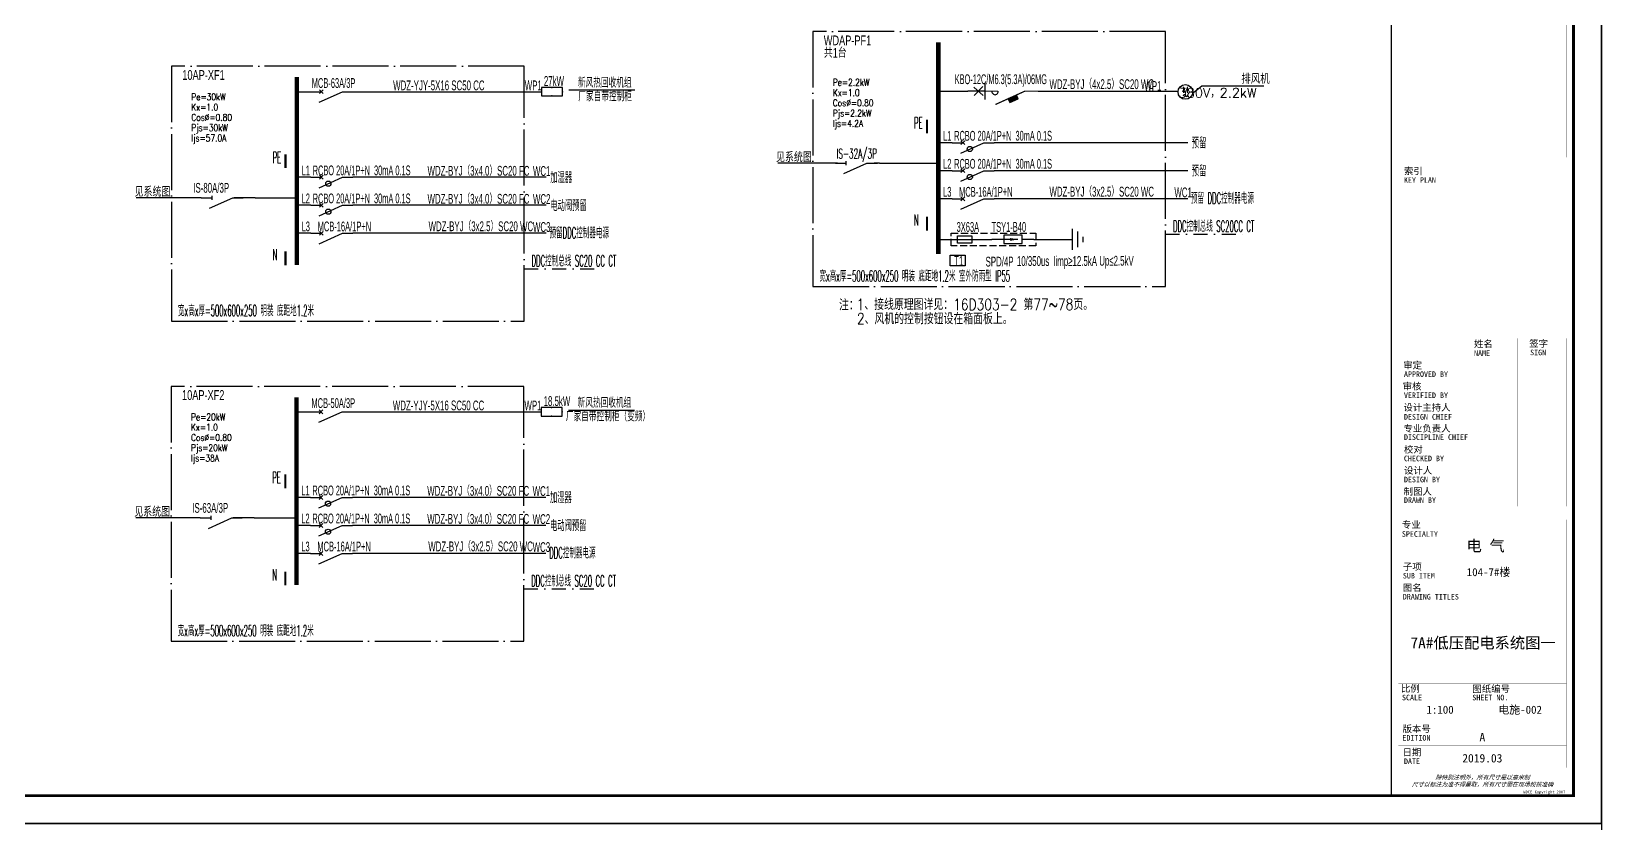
# Model space of a CAD drawing. Extents: x -127004 to 341119, y -13158 to 456864.
# Drawn here: x 176552 to 232561, y 186961 to 215241 of the extents above; entities that cross this region are included whole.
import ezdxf
from ezdxf.enums import TextEntityAlignment as Align

# ---------------------------------------------------------------- set-up
doc = ezdxf.new("R2010")
doc.units = 0
doc.header["$LTSCALE"] = 1000
for name, pattern in [('CONTINOUS', [0]), ('DASH', [0.35, 0.25, -0.1]), ('DASHDOT', [1, 0.5, -0.25, 0, -0.25]), ('DOTE', [2.42, 2, -0.2, 0.02, -0.2])]:
    doc.linetypes.add(name, pattern=pattern)
doc.layers.get('0').update_dxf_attribs({"linetype": 'CONTINUOUS'})
doc.layers.get('Defpoints').update_dxf_attribs({"linetype": 'CONTINUOUS'})
for name, color, linetype in [('D-TEXT', 7, 'CONTINUOUS'), ('DIM-箱柜', 3, 'CONTINUOUS'), ('DOTLN', 2, 'DASH'), ('DQ', 7, 'CONTINOUS'), ('EL-1', 4, 'DASH'), ('EL-TEXT', 3, 'CONTINUOUS'), ('ELEMENT', 3, 'CONTINUOUS'), ('EQUIP-动力', 3, 'CONTINUOUS'), ('EQUIP-箱柜', 3, 'CONTINUOUS'), ('SIG_TEXT', 7, 'CONTINUOUS'), ('SL', 6, 'CONTINUOUS'), ('TEL_TEXT', 3, 'CONTINUOUS'), ('TEL_TITLE', 7, 'CONTINUOUS'), ('WIRE', 4, 'CONTINUOUS'), ('WIRE-照明', 1, 'CONTINUOUS'), ('内审意见修改', 2, 'CONTINUOUS'), ('字', 7, 'CONTINUOUS')]:
    doc.layers.add(name, color=color, linetype=linetype)
doc.layers.add('内审要求修改2.10', color=6, linetype='CONTINUOUS', plot=False)
doc.styles.add('_COMPLEX', font='ros.shx', dxfattribs={"width": 0.6, "bigfont": 'jd.shx'})
doc.styles.add('_HZTXT', font='ROMANS2', dxfattribs={"width": 0.8, "bigfont": 'HZDF2'})
doc.styles.add('_TCH_DIM', font='SIMPLEX', dxfattribs={"bigfont": 'GBCBIG'})
doc.styles.add('_TCH_LABEL', font='COMPLEX', dxfattribs={"bigfont": 'GBCBIG'})
doc.styles.add('_TEL_DIM', font='ROMANS2', dxfattribs={"width": 0.8, "height": 3.5, "bigfont": 'HZDF2'})
doc.styles.add('B', font='ROMANS2', dxfattribs={"width": 0.8, "bigfont": 'HZDF2'})
doc.styles.add('DIM_FONT', font='ROMANS', dxfattribs={"bigfont": 'HZTXT'})
doc.styles.get("Standard").update_dxf_attribs({"font": 'GBENOR', "bigfont": 'GBCBIG'})
doc.styles.add('华文细黑', font='STXIHEI.TTF')
doc.styles.add('图签信息$0$hwxh', font='STXIHEI.TTF')
doc.styles.add('图签信息$0$华文细黑', font='STXIHEI.TTF', dxfattribs={"height": 10})

# ---------------------------------------------------------------- blocks, each defined once
blk = doc.blocks.new('$element$00000525')
for points in [[(0, 0), (0, -0.25)], [(-0.25, -0.2), (0, -0.75), (0, -1)], [(-0.047, -0.203), (0.047, -0.297)], [(0.047, -0.203), (-0.047, -0.297)]]:
    blk.add_lwpolyline(points)
blk.add_circle((-0.151, -0.417), 0.0615)
at = {"flags": 9}
blk.add_attdef('S', (0, 0), '', height=0.00000667, dxfattribs=at)
blk = doc.blocks.new('M_M7')
for p, q in [((-0.25, -0.2), (0, -0.75)), ((-0.047, -0.297), (0.047, -0.203)), ((-0.047, -0.203), (0.047, -0.297))]:
    blk.add_line(p, q)
for points in [[(0, 0), (0, -0.25)], [(0, -0.75), (0, -1)]]:
    blk.add_lwpolyline(points)
at = {"width": 0.8, "flags": 9}
blk.add_attdef('S', (0.25, -0.5), '', height=0.2, dxfattribs=at)
blk = doc.blocks.new('SADF AGF AERG AER GER')
at = {"layer": 'DIM-箱柜'}
blk.add_lwpolyline([(-462150, -1228514), (-378050, -1228514), (-378050, -1287914), (-462150, -1287914)], close=True, dxfattribs=at)
blk = doc.blocks.new('$equip$00001413')
for p, q in [((0.75, 0.6), (-0.75, 0.6)), ((-0.75, 0.6), (-0.75, 0)), ((-0.75, 0), (0.75, 0)), ((0.75, 0), (0.75, 0.6))]:
    blk.add_line(p, q)
for p in [(-0.75, 0.3), (0, 0.6), (0, 0), (0.75, 0.3)]:
    blk.add_point(p)
at = {"style": '_TCH_LABEL', "flags": 9}
blk.add_attdef('A', (0, 0), '', height=0.00002, dxfattribs=at)
blk = doc.blocks.new('A$C6873132B')
at = {"layer": 'DIM-箱柜'}
blk.add_blockref('SADF AGF AERG AER GER', (378050, 1287914), dxfattribs=at)
blk = doc.blocks.new('M_M8')
for p, q in [((-0.25, -0.2), (0, -0.75)), ((0.05, -0.25), (-0.05, -0.25))]:
    blk.add_line(p, q)
for points in [[(0, 0), (0, -0.25)], [(0, -0.75), (0, -1)]]:
    blk.add_lwpolyline(points)
at = {"style": 'DIM_FONT', "width": 0.8, "flags": 9}
blk.add_attdef('S', (0.25, -0.5), '', height=0.2, dxfattribs=at)
blk = doc.blocks.new('$element$00000577')
at = {"const_width": 0.0233}
for points in [[(0, 0), (0, -0.25)], [(-0.25, -0.2), (0, -0.75), (0, -1)]]:
    blk.add_lwpolyline(points, dxfattribs=at)
blk.add_arc((-0.008, -0.192), 0.0589, 81.8699, 278.1301)
at = {"flags": 9}
blk.add_attdef('S', (0, 0), '', height=0.00000667, dxfattribs=at)
blk = doc.blocks.new('A$C06496FC3')
h = blk.add_hatch()
h.set_pattern_fill('ANSI31', color=256, scale=10, style=0)
h.set_pattern_definition([(45, (-201584.4355, -30791.5509), (-0.707106781, 0.707106781), [])])
h.paths.add_polyline_path([(-567, -212), (-614, -109), (-841, -212), (-794, -315)])
blk.add_lwpolyline([(-794, -315), (-567, -212), (-614, -109), (-841, -212)], close=True)
at = {"layer": 'DQ'}
for p, q in [((-1500, 0), (-1979, 0)), ((-1810, 115), (-1545, -119)), ((-1555, 133), (-1796, -124)), ((-1500, 225), (-1500, -234))]:
    blk.add_line(p, q, dxfattribs=at)
at = {"layer": 'ELEMENT', "xscale": 1500, "yscale": 1500, "zscale": 1500, "rotation": 90}
blk.add_blockref('$element$00000577', (-1500, 0), dxfattribs=at)
blk = doc.blocks.new('$equip$00001811')
blk.add_circle((0, 0), 0.5)
for centre, radius, start, end in [((-0.07, -0.27), 0.0768, 17.2272, 184.2164), ((0.07, -0.23), 0.0769, 197.2591, 5.1179)]:
    blk.add_arc(centre, radius, start, end)
at = {"color": 7, "style": '_TEL_DIM'}
blk.add_attdef('$TEXT$', text='', height=0.4, dxfattribs=at).set_placement((0, 0.14), align=Align.MIDDLE_CENTER)
at = {"color": 7, "style": '_TEL_DIM', "flags": 1}
blk.add_attdef('A', text='', height=0.00002, dxfattribs=at).set_placement((0, 0), align=Align.MIDDLE_CENTER)
blk = doc.blocks.new('M_M24')
for p, q in [((-0.25, -0.375), (0.25, -0.375)), ((-0.1875, -0.5), (0.1875, -0.5)), ((-0.0625, -0.625), (0.0625, -0.625))]:
    blk.add_line(p, q)
blk.add_lwpolyline([(0, 0), (0, -0.375)])
at = {"width": 0.8, "flags": 9}
blk.add_attdef('S', (0.25, -0.5), '', height=0.2, dxfattribs=at)
blk = doc.blocks.new('M_M17')
for p, q in [((-0.1, -0.717), (-0.1, -0.283)), ((-0.1, -0.283), (0.1, -0.283)), ((0.1, -0.283), (0.1, -0.717)), ((0.1, -0.717), (-0.1, -0.717)), ((0, -0.383), (0, -0.717))]:
    blk.add_line(p, q)
for points in [[(0, 0), (0, -0.283)], [(0, -0.717), (0, -1)]]:
    blk.add_lwpolyline(points)
for points in [[(-0.033, -0.567), (0.033, -0.567), (0, -0.367), (0.033, -0.567)], [(0.033, -0.567), (0, -0.367), (-0.033, -0.567), (0.033, -0.567)], [(0, -0.367), (-0.033, -0.567), (0.033, -0.567), (0, -0.367)]]:
    blk.add_solid(points)
at = {"width": 0.8, "flags": 9}
blk.add_attdef('S', (0.25, -0.5), '', height=0.2, dxfattribs=at)
blk = doc.blocks.new('T1')
at = {"layer": 'DOTLN', "linetype": 'DASH', "elevation": -4260}
blk.add_lwpolyline([(42028, 231032), (45043, 231032), (45043, 230576), (42028, 230576)], close=True, dxfattribs=at)
at = {"layer": 'ELEMENT', "elevation": -4260}
blk.add_lwpolyline([(42254, 230674), (42254, 230934), (42764, 230934), (42764, 230674)], close=True, dxfattribs=at)
at = {"layer": 'TEL_TEXT', "ltscale": 2}
blk.add_lwpolyline([(41994, 230241), (42528, 230241), (42528, 229865), (41994, 229865)], close=True, dxfattribs=at)
at = {"layer": 'WIRE-照明'}
for p, q in [((41567, 230804), (42330, 230804)), ((42330, 230804), (43480, 230804)), ((44980, 230804), (45793, 230804))]:
    blk.add_line(p, q, dxfattribs=at)
at = {"layer": 'ELEMENT', "yscale": 1500, "zscale": 1500}
for name, p, xscale, rotation in [('M_M17', (44980, 230804), -1500, 270), ('M_M24', (45793, 230804), 1500, 90)]:
    blk.add_blockref(name, p, dxfattribs=dict(at, xscale=xscale, rotation=rotation))
at = {"layer": 'TEL_TEXT', "ltscale": 2, "style": '_COMPLEX'}
for s, width, p in [('3X63A      TSY1-B40', 0.5, (42222, 231075)), ('T1', 0.6, (42135, 229861)), ('SPD/4P', 0.6, (43255, 229838)), ('10/350us', 0.6, (44372, 229857)), ('Iimp≥12.5kA', 0.6, (45671, 229858)), ('Up≤2.5kV', 0.6, (47309, 229868))]:
    blk.add_text(s, height=350, dxfattribs=dict(at, width=width)).set_placement(p)
blk = doc.blocks.new('图签信息$0$WDCE Copyright200X')
at = {"const_width": 0.016}
blk.add_lwpolyline([(-10.6, 1.26, 1), (-11.4, 1.26, 1)], format="xyb", close=True, dxfattribs=at)
at = {"style": '图签信息$0$华文细黑'}
for s, p in [('WDCE ', (-11.46, 0.5)), ('     Copyright ', (-3.51, 0.5))]:
    blk.add_text(s, height=1, dxfattribs=at).set_placement(p, align=Align.BOTTOM_RIGHT)
blk.add_text('c', height=0.6, dxfattribs=at).set_placement((-11.04, 1.35), align=Align.MIDDLE_CENTER)
blk.add_attdef('200X', text='', height=1, dxfattribs=at).set_placement((-0.45, 0.5), align=Align.BOTTOM_RIGHT)
blk = doc.blocks.new('图签信息$0$logo2')
h = blk.add_hatch(color=7)
h.paths.add_polyline_path([(19.02, -7.36), (15.84, -7.36), (15.84, -3.97), (18.97, -3.97), (18.97, -4.24), (16.46, -4.24), (16.46, -5.45), (18.81, -5.45), (18.81, -5.69), (16.47, -5.69), (16.47, -7.12), (19.02, -7.12)])
edge = h.paths.add_edge_path()
edge.add_spline(control_points=[(15.26, -4.21), (15.26, -4.21), (15.13, -4.65), (15.13, -4.65), (15.13, -4.65), (14.62, -4.1), (13.73, -4.1), (13.04, -4.1), (12.07, -4.54), (12.08, -5.62), (12.08, -6.49), (12.77, -7.16), (13.73, -7.17), (14.66, -7.17), (15.23, -6.68), (15.23, -6.68), (15.23, -6.68), (15.16, -7.11), (15.16, -7.11), (13.63, -7.7), (11.42, -7.29), (11.41, -5.64), (11.4, -3.72), (14.16, -3.66), (15.26, -4.21)], knot_values=[0, 0, 0, 0, 1, 1, 1, 2, 2, 2, 3, 3, 3, 4, 4, 4, 5, 5, 5, 6, 6, 6, 7, 7, 7, 8, 8, 8, 8], degree=3, periodic=0)
edge = h.paths.add_edge_path(flags=16)
edge.add_spline(control_points=[(10.23, -5.57), (10.23, -5.16), (10.12, -4.83), (9.9, -4.58), (9.63, -4.27), (9.23, -4.12), (8.69, -4.12), (8.69, -4.12), (7.64, -4.12), (7.64, -4.12), (7.64, -4.12), (7.64, -7.1), (7.64, -7.1), (7.64, -7.1), (8.66, -7.1), (8.66, -7.1), (9.13, -7.1), (9.52, -6.93), (9.82, -6.6), (10.09, -6.31), (10.23, -5.96), (10.23, -5.57)], knot_values=[0, 0, 0, 0, 1, 1, 1, 2, 2, 2, 3, 3, 3, 4, 4, 4, 5, 5, 5, 6, 6, 6, 7, 7, 7, 7], degree=3, periodic=0)
edge = h.paths.add_edge_path()
edge.add_spline(control_points=[(10.92, -5.51), (10.92, -5.96), (10.72, -6.37), (10.34, -6.72), (9.92, -7.1), (9.41, -7.29), (8.82, -7.29), (8.82, -7.29), (7.03, -7.29), (7.03, -7.29), (7.03, -7.29), (7.03, -3.92), (7.03, -3.92), (7.03, -3.92), (9.1, -3.92), (9.1, -3.92), (9.59, -3.92), (10.01, -4.06), (10.36, -4.34), (10.73, -4.64), (10.92, -5.03), (10.92, -5.51)], knot_values=[0, 0, 0, 0, 1, 1, 1, 2, 2, 2, 3, 3, 3, 4, 4, 4, 5, 5, 5, 6, 6, 6, 7, 7, 7, 7], degree=3, periodic=0)
at = {"lineweight": 0}
blk.add_lwpolyline([(19.02, -7.36), (15.84, -7.36), (15.84, -3.97), (18.97, -3.97), (18.97, -4.24), (16.46, -4.24), (16.46, -5.45), (18.81, -5.45), (18.81, -5.69), (16.47, -5.69), (16.47, -7.12), (19.02, -7.12), (19.02, -7.36)], dxfattribs=at)
for points, knots in [([(10.92, -5.51), (10.92, -5.96), (10.72, -6.37), (10.34, -6.72), (9.92, -7.1), (9.41, -7.29), (8.82, -7.29), (8.82, -7.29), (7.03, -7.29), (7.03, -7.29), (7.03, -7.29), (7.03, -3.92), (7.03, -3.92), (7.03, -3.92), (9.1, -3.92), (9.1, -3.92), (9.59, -3.92), (10.01, -4.06), (10.36, -4.34), (10.73, -4.64), (10.92, -5.03), (10.92, -5.51)], [0, 0, 0, 0, 1, 1, 1, 2, 2, 2, 3, 3, 3, 4, 4, 4, 5, 5, 5, 6, 6, 6, 7, 7, 7, 7]), ([(15.26, -4.21), (15.26, -4.21), (15.13, -4.65), (15.13, -4.65), (15.13, -4.65), (14.62, -4.1), (13.73, -4.1), (13.04, -4.1), (12.07, -4.54), (12.08, -5.62), (12.08, -6.49), (12.77, -7.16), (13.73, -7.17), (14.66, -7.17), (15.23, -6.68), (15.23, -6.68), (15.23, -6.68), (15.16, -7.11), (15.16, -7.11), (13.63, -7.7), (11.42, -7.29), (11.41, -5.64), (11.4, -3.72), (14.16, -3.66), (15.26, -4.21)], [0, 0, 0, 0, 1, 1, 1, 2, 2, 2, 3, 3, 3, 4, 4, 4, 5, 5, 5, 6, 6, 6, 7, 7, 7, 8, 8, 8, 8]), ([(10.23, -5.57), (10.23, -5.16), (10.12, -4.83), (9.9, -4.58), (9.63, -4.27), (9.23, -4.12), (8.69, -4.12), (8.69, -4.12), (7.64, -4.12), (7.64, -4.12), (7.64, -4.12), (7.64, -7.1), (7.64, -7.1), (7.64, -7.1), (8.66, -7.1), (8.66, -7.1), (9.13, -7.1), (9.52, -6.93), (9.82, -6.6), (10.09, -6.31), (10.23, -5.96), (10.23, -5.57)], [0, 0, 0, 0, 1, 1, 1, 2, 2, 2, 3, 3, 3, 4, 4, 4, 5, 5, 5, 6, 6, 6, 7, 7, 7, 7])]:
    blk.add_open_spline(points, degree=3, knots=knots, dxfattribs=at)
blk = doc.blocks.new('图签信息$0$logo1')
h = blk.add_hatch(color=8)
edge = h.paths.add_edge_path()
edge.add_spline(control_points=[(3.86, -5.21), (3.63, -5.88), (3.39, -6.56), (3.39, -6.56), (3.39, -6.56), (2.5, -3.91), (2.5, -3.91), (2.5, -3.91), (1.8, -3.91), (1.69, -3.91), (2.02, -4.39), (2.95, -7.27), (2.95, -7.27), (2.95, -7.27), (3.44, -7.27), (3.44, -7.27), (3.44, -7.27), (4.03, -5.66), (4.03, -5.66), (4.03, -5.66), (3.86, -5.21), (3.86, -5.21)], knot_values=[0, 0, 0, 0, 1, 1, 1, 2, 2, 2, 3, 3, 3, 4, 4, 4, 5, 5, 5, 6, 6, 6, 7, 7, 7, 7], degree=3, periodic=0)
h = blk.add_hatch(color=7)
edge = h.paths.add_edge_path()
edge.add_spline(control_points=[(6.04, -3.91), (6.09, -4.1), (5.2, -6.56), (5.2, -6.56), (5.2, -6.56), (4.3, -3.91), (4.3, -3.91), (4.3, -3.91), (3.6, -3.91), (3.49, -3.91), (3.82, -4.39), (4.75, -7.27), (4.75, -7.27), (4.75, -7.27), (5.24, -7.27), (5.24, -7.27), (5.24, -7.27), (6.33, -4.3), (6.33, -4.3), (6.33, -4.3), (6.48, -3.91), (6.48, -3.91), (6.48, -3.91), (6.21, -3.91), (6.04, -3.91)], knot_values=[0, 0, 0, 0, 1, 1, 1, 2, 2, 2, 3, 3, 3, 4, 4, 4, 5, 5, 5, 6, 6, 6, 7, 7, 7, 8, 8, 8, 8], degree=3, periodic=0)
at = {"color": 8, "lineweight": 0}
blk.add_open_spline([(3.86, -5.21), (3.63, -5.88), (3.39, -6.56), (3.39, -6.56), (3.39, -6.56), (2.5, -3.91), (2.5, -3.91), (2.5, -3.91), (1.8, -3.91), (1.69, -3.91), (2.02, -4.39), (2.95, -7.27), (2.95, -7.27), (2.95, -7.27), (3.44, -7.27), (3.44, -7.27), (3.44, -7.27), (4.03, -5.66), (4.03, -5.66), (4.03, -5.66), (3.86, -5.21), (3.86, -5.21)], degree=3, knots=[0, 0, 0, 0, 1, 1, 1, 2, 2, 2, 3, 3, 3, 4, 4, 4, 5, 5, 5, 6, 6, 6, 7, 7, 7, 7], dxfattribs=at)
at = {"lineweight": 0}
blk.add_open_spline([(6.04, -3.91), (6.09, -4.1), (5.2, -6.56), (5.2, -6.56), (5.2, -6.56), (4.3, -3.91), (4.3, -3.91), (4.3, -3.91), (3.6, -3.91), (3.49, -3.91), (3.82, -4.39), (4.75, -7.27), (4.75, -7.27), (4.75, -7.27), (5.24, -7.27), (5.24, -7.27), (5.24, -7.27), (6.33, -4.3), (6.33, -4.3), (6.33, -4.3), (6.48, -3.91), (6.48, -3.91), (6.48, -3.91), (6.21, -3.91), (6.04, -3.91)], degree=3, knots=[0, 0, 0, 0, 1, 1, 1, 2, 2, 2, 3, 3, 3, 4, 4, 4, 5, 5, 5, 6, 6, 6, 7, 7, 7, 8, 8, 8, 8], dxfattribs=at)
blk.add_blockref('图签信息$0$logo2', (0, 0))
blk = doc.blocks.new('图签信息$0$时间-logo')
at = {"layer": 'Defpoints', "lineweight": 0}
blk.add_lwpolyline([(0, -23.46), (-21.17, -23.46), (-21.17, 0), (0, 0), (0, -23.46)], dxfattribs=at)
blk.add_blockref('图签信息$0$logo1', (-20.97, 0))
at = {"style": '图签信息$0$hwxh'}
for s, height, p in [('华通设计顾问工程有限公司 ', 1.15, (-19.73, -9.05)), ('WALTON DESIGN & CONSULTING ENGINEERING CO., LTD.', 0.5, (-19.5, -10.1)), ('地址:北京市西城区西直门南小街135号西派国际3号楼 100035', 0.5, (-19.48, -11.94)), ('Address: Building No.3 C-Park, No.135 Xizhimen South Street, ', 0.47, (-19.48, -12.83)), ('Xicheng District, Beijing 100035, China ', 0.47, (-16.69, -13.72)), ('电话 Tel：                        （8610）83957395 ', 0.5, (-19.56, -14.91)), ('传真 Fax：                      （8610）83957590 ', 0.5, (-19.48, -15.8)), ('主页 Web：                      www.WDCE.com ', 0.5, (-19.48, -16.69)), ('邮件 E-mail：                    office@WDCE.com ', 0.5, (-19.48, -17.58)), ('资质号 Licence No.：    建筑甲级 A111010265 ', 0.5, (-19.48, -18.47)), ('   规划甲级 101195', 0.5, (-12.6, -19.36))]:
    blk.add_text(s, height=height, dxfattribs=at).set_placement(p)
blk = doc.blocks.new('图签信息')
at = {"const_width": 0.5}
for points in [[(-65, 574), (-65, 500.5), (0, 500.5), (0, 574)], [(-65, 0), (0, 0), (0, 500.5), (-65, 500.5)]]:
    blk.add_lwpolyline(points, close=True, dxfattribs=at)
at = {"const_width": 0.05}
for points in [[(-65, 566.5), (0, 566.5)], [(-39.14, 566.5), (-39.14, 500.5)], [(-19.1, 566.5), (-19.1, 500.5)], [(-65, 560.5), (0, 560.5)], [(-65, 554.5), (0, 554.5)], [(-65, 548.5), (0, 548.5)], [(-65, 542.5), (0, 542.5)], [(-65, 536.5), (0, 536.5)], [(-65, 530.5), (0, 530.5)], [(-65, 524.5), (0, 524.5)], [(-65, 518.5), (0, 518.5)], [(-65, 512.5), (0, 512.5)], [(-65, 512.5), (0, 512.5)], [(-65, 506.5), (0, 506.5)], [(-65, 500.5), (0, 500.5)], [(-62.5, 450.87), (-2.5, 450.87)], [(-62.5, 440.87), (-2.5, 440.87)], [(-2.5, 407.85), (-2.5, 436.12), (-62.5, 436.12), (-62.5, 407.85)], [(-62.5, 407.85), (-2.5, 407.85)], [(-62.5, 404.92), (-62.5, 227.83)], [(-62.5, 404.92), (-2.5, 404.92)], [(-62.5, 227.83), (-2.5, 227.83), (-2.5, 404.92)], [(-57.5, 338.36), (-7.5, 338.36)], [(-57.5, 288.83), (-7.5, 288.83)], [(-57.5, 234.85), (-7.5, 234.85)], [(-62.5, 227.83), (-2.5, 227.83)], [(-62.5, 217.74), (-2.5, 217.74)], [(-62.5, 103.26), (-2.5, 103.26), (-2.5, 163.26), (-62.5, 163.26), (-62.5, 103.26)], [(-37.5, 163.26), (-37.5, 103.26)], [(-20, 163.26), (-20, 103.26)], [(-62.5, 155.76), (-2.5, 155.76)], [(-62.5, 148.26), (-2.5, 148.26)], [(-62.5, 140.76), (-2.5, 140.76)], [(-62.5, 133.26), (-2.5, 133.26)], [(-62.5, 125.76), (-2.5, 125.76)], [(-62.5, 118.26), (-2.5, 118.26)], [(-62.5, 110.76), (-2.5, 110.76)], [(-62.5, 98.5), (-2.5, 98.5), (-2.5, 10), (-62.5, 10), (-62.5, 98.5)], [(-62.5, 83.5), (-2.5, 83.5)], [(-62.5, 76), (-2.5, 76)], [(-62.5, 40), (-2.5, 40)], [(-37.5, 40), (-37.5, 26)], [(-62.5, 26), (-2.5, 26)], [(-62.5, 18), (-2.5, 18)]]:
    blk.add_lwpolyline(points, dxfattribs=at)
at = {"ltscale": 0.001, "xscale": 2.834689937531525, "yscale": 2.834689937531525, "zscale": 2.834689937531525}
blk.add_blockref('图签信息$0$时间-logo', (-2.5, 404.92), dxfattribs=at)
blk.add_blockref('图签信息$0$WDCE Copyright200X', (-2.5, 0)).add_auto_attribs({'200X': '2007'})
at = {"style": '图签信息$0$华文细黑'}
for s, height, p in [('会签栏', 2.4, (-32.5, 573)), ('COUNTERSIGN', 2, (-32.5, 569.6))]:
    blk.add_text(s, height=height, dxfattribs=at).set_placement(p, align=Align.TOP_CENTER)
for s, height, p in [('签字', 2.4, (-37.22, 564.63)), ('SIGN', 2, (-30.32, 563.88)), ('日期', 2.4, (-17.79, 564.58)), ('DATE', 2, (-10.96, 563.7)), ('总图', 2.4, (-63, 559.5)), ('建筑', 2.4, (-63, 553.5)), ('结构', 2.4, (-63, 547.5)), ('给排水', 2.4, (-63, 541.5)), ('暖通', 2.4, (-63, 535.5)), ('电气', 2.4, (-63, 529.5)), ('景观', 2.4, (-63, 523.5)), ('室内', 2.4, (-63, 517.5)), ('方案', 2.4, (-63, 511.5)), ('绿色', 2.4, (-63, 505.5)), ('项目名称', 2.4, (-60.5, 498)), ('PROJECT NAME', 2, (-60.5, 494.08)), ('设计号', 2.4, (-60.54, 457.48)), ('PROJECT NO.', 2, (-60.5, 453.97)), ('STAGE', 2, (-60.5, 443.97)), ('阶段', 2.4, (-60.5, 447.47)), ('委托方', 2, (-60.9, 434.86)), ('CLIENT', 2, (-60.9, 431.86)), ('设计方', 2, (-60.5, 403.83)), ('DESIGNER', 2, (-60.5, 400.83)), ('索引', 2.4, (-60.5, 224.14)), ('KEY PLAN', 2, (-60.5, 220.74)), ('姓名', 2.4, (-35.5, 162.47)), ('签字', 2.4, (-15.81, 162.57)), ('NAME', 2, (-35.5, 158.96)), ('SIGN', 2, (-15.5, 159.2)), ('审定', 2.4, (-60.73, 154.81)), ('APPROVED BY', 2, (-60.5, 151.44)), ('审核', 2.4, (-60.95, 147.29)), ('设计主持人', 2.4, (-60.68, 139.76)), ('VERIFIED BY', 2, (-60.5, 143.91)), ('DESIGN CHIEF', 2, (-60.5, 136.19)), ('专业负责人', 2.4, (-60.67, 132.26)), ('DISCIPLINE CHIEF', 2, (-60.5, 128.98)), ('校对', 2.4, (-60.5, 124.76)), ('CHECKED BY', 2, (-60.5, 121.37)), ('设计人', 2.4, (-60.5, 117.26)), ('DESIGN BY', 2, (-60.5, 113.83)), ('制图人', 2.4, (-60.61, 109.76)), ('DRAWN BY', 2, (-60.5, 106.5)), ('专业', 2.4, (-61.23, 97.93)), ('SPECIALTY', 2, (-61.23, 94.38)), ('SUB ITEM', 2, (-60.88, 79.5)), ('子项', 2.4, (-60.88, 82.92)), ('图名', 2.4, (-60.91, 75.41)), ('DRAWING TITLES', 2, (-60.91, 72)), ('比例', 2.4, (-61.56, 39.42)), ('图纸编号', 2.4, (-36.1, 39.32)), ('SCALE', 2, (-61.19, 36)), ('SHEET NO.', 2, (-36.1, 36)), ('版本号', 2.4, (-61, 25.03)), ('EDITION', 2, (-61.06, 21.61)), ('日期', 2.4, (-61, 16.68)), ('DATE', 2, (-60.5, 13.26))]:
    blk.add_text(s, height=height, dxfattribs=at).set_placement(p, align=Align.TOP_LEFT)
for s, p in [('SITE PLAN', (-40.06, 557.7)), ('ARCHITECTURE', (-40.06, 552.7)), ('STRUCTURE', (-40.06, 546.7)), ('WATER', (-40.06, 540.7)), ('VENTILATION', (-40.06, 534.7)), ('ELECTRIC', (-40.14, 528.89)), ('LANDSCAPE', (-40.14, 522.89)), ('INTERIORS', (-40.14, 516.89)), ('PLAN', (-40.14, 510.89)), ('GREEN', (-40.14, 504.89))]:
    blk.add_text(s, height=1.5, dxfattribs=at).set_placement(p, align=Align.TOP_RIGHT)
at = {"color": 4, "style": '图签信息$0$华文细黑', "width": 0.75}
for s, p in [('通州区台湖镇104、109地块', (-32.5, 480.78)), ('F3其他类多功能用地项目', (-32.5, 470.91))]:
    blk.add_text(s, height=4.5, dxfattribs=at).set_placement(p, align=Align.CENTER)
at = {"color": 4, "style": '图签信息$0$华文细黑'}
for s, p in [('A', (-32.53, 19.4)), ('2019.03', (-32.53, 11.84))]:
    blk.add_text(s, height=3, dxfattribs=at).set_placement(p, align=Align.CENTER)
at = {"style": '图签信息$0$华文细黑', "oblique": 20}
for s, p in [('除特别注明外，所有尺寸是以毫米制', (-32.5, 6.5)), ('尺寸以标注为准不得量取，所有尺寸需在现场校核准确', (-32.5, 4))]:
    blk.add_text(s, height=1.5, dxfattribs=at).set_placement(p, align=Align.MIDDLE_CENTER)
at = {"color": 4, "ltscale": 0.001, "char_height": 3, "width": 58.4895, "style": '图签信息$0$华文细黑'}
for s, insert, attachment_point in [('通17-03', (-40.06, 455.51), 4), ('施工图', (-40.06, 445.51), 4), ('北京光谷科技园\\P开发建设有限公司', (-32.9, 419.71), 5)]:
    blk.add_mtext(s, dxfattribs=dict(at, insert=insert, attachment_point=attachment_point))
blk = doc.blocks.new('图签-A1')
at = {"color": 2}
blk.add_blockref('图签信息', (0, 0), dxfattribs=at)

msp = doc.modelspace()

# ---------------------------------------------------------------- linework, layer by layer
at = {"linetype": 'DOTE'}
for p, q in [((217009, 215232), (204430, 215232)), ((204430, 215232), (204430, 206131)), ((217009, 206131), (217009, 215232)), ((194128, 213996), (181549, 213996)), ((181549, 213996), (181549, 204895)), ((194128, 204895), (194128, 213996)), ((204430, 206131), (217009, 206131)), ((181549, 204895), (194128, 204895)), ((194117, 202570), (181538, 202570)), ((181538, 202570), (181538, 193470)), ((194117, 193470), (194117, 202570)), ((181538, 193470), (194117, 193470))]:
    msp.add_line(p, q, dxfattribs=at)
at = {"linetype": 'Continuous', "const_width": 72.9}
for points in [[(208498, 212093), (208498, 211596)], [(185616, 210857), (185616, 210360)], [(208498, 208621), (208498, 208124)], [(185616, 207386), (185616, 206889)], [(185605, 199432), (185605, 198935)], [(185605, 195960), (185605, 195463)]]:
    msp.add_lwpolyline(points, dxfattribs=at)
at = {"layer": 'DIM-箱柜'}
for p, q in [((218002, 213064), (218300, 213301)), ((218300, 213301), (220508, 213301))]:
    msp.add_line(p, q, dxfattribs=at)
at = {"layer": 'DIM-箱柜', "const_width": 40}
msp.add_lwpolyline([(217986, 213052, 1), (218018, 213076, 1)], format="xyb", close=True, dxfattribs=at)
at = {"layer": 'SIG_TEXT'}
for p, q in [((195718, 213150, 0), (198081, 213150, 0)), ((195707, 201725, 0), (198070, 201725, 0))]:
    msp.add_line(p, q, dxfattribs=at)
at = {"layer": 'TEL_TITLE'}
msp.add_lwpolyline([(148461, 186961), (232561, 186961), (232561, 246361), (148461, 246361)], close=True, dxfattribs=at)
at = {"layer": 'TEL_TITLE', "const_width": 100}
msp.add_lwpolyline([(150961, 187961), (231561, 187961), (231561, 245361), (150961, 245361)], close=True, dxfattribs=at)
at = {"layer": 'WIRE', "color": 7, "linetype": 'DASHDOT'}
for points in [[(217009, 207998), (219938, 207998)], [(194128, 206762), (197056, 206762)], [(194117, 195336), (197045, 195336)]]:
    msp.add_lwpolyline(points, dxfattribs=at)
at = {"layer": 'WIRE-照明'}
for p, q in [((186018, 213088), (186861, 213088)), ((187986, 213088), (194747, 213088)), ((208900, 213107), (209953, 213107)), ((212464, 213107), (217440, 213107)), ((209400, 211268, 0), (208900, 211268)), ((217799, 211268), (210900, 211268)), ((206806, 210536), (208336, 210536)), ((208336, 210536), (208900, 210536)), ((209400, 210268, 0), (208900, 210268)), ((217799, 210268), (210900, 210268)), ((186518, 210032, 0), (186018, 210032)), ((194918, 210032), (188018, 210032)), ((184538, 209300), (185455, 209300)), ((185455, 209300), (186018, 209300)), ((186518, 209032, 0), (186018, 209032)), ((194918, 209032), (188018, 209032)), ((209400, 209268, 0), (208900, 209268)), ((217799, 209268), (210900, 209268)), ((186518, 208032, 0), (186018, 208032)), ((194918, 208032), (188018, 208032)), ((186007, 201663), (186850, 201663)), ((187975, 201663), (194736, 201663)), ((186507, 198607, 0), (186007, 198607)), ((194907, 198607), (188007, 198607)), ((184503, 197875), (185444, 197875)), ((185444, 197875), (186007, 197875)), ((186507, 197607, 0), (186007, 197607)), ((194907, 197607), (188007, 197607)), ((186507, 196607, 0), (186007, 196607)), ((194907, 196607), (188007, 196607))]:
    msp.add_line(p, q, dxfattribs=at)
at = {"layer": 'WIRE-照明', "linetype": 'Continuous'}
for p, q in [((205309, 210536), (203174, 210536)), ((206806, 210536), (206610, 210536)), ((182609, 209300), (180293, 209300)), ((184538, 209300), (183779, 209300)), ((182574, 197875), (180282, 197875)), ((184503, 197875), (183744, 197875))]:
    msp.add_line(p, q, dxfattribs=at)
at = {"layer": 'WIRE-照明', "const_width": 160}
for points in [[(208900, 214844), (208900, 207297)], [(186018, 213608), (186018, 206906)], [(186007, 202182), (186007, 195481)]]:
    msp.add_lwpolyline(points, dxfattribs=at)

# ---------------------------------------------------------------- block references
at = {"xscale": 1.268882175226586, "yscale": 1.268882175226586, "zscale": 1.268882175226586}
msp.add_blockref('A$C06496FC3', (212464, 213107), dxfattribs=at)
at = {"layer": 'DIM-箱柜'}
for p in [(610611, 1474875), (610611, 1415475)]:
    msp.add_blockref('SADF AGF AERG AER GER', p, dxfattribs=at)
at = {"layer": 'DQ', "xscale": 1500, "yscale": 1500, "zscale": 1500, "rotation": 90}
for p in [(205229, 210538), (182609, 209300), (182574, 197875)]:
    msp.add_blockref('M_M8', p, dxfattribs=at)
at = {"layer": 'EL-1'}
msp.add_blockref('T1', (167333, -22990), dxfattribs=at)
at = {"layer": 'ELEMENT', "xscale": 1500, "yscale": 1500, "zscale": 1500, "rotation": 90}
for p in [(186518, 213088, 0), (209400, 209268, 0), (186518, 208032, 0), (186507, 201663, 0), (186507, 196607, 0)]:
    msp.add_blockref('M_M7', p, dxfattribs=at)
at = {"layer": 'EQUIP-动力', "xscale": 525, "yscale": 525, "zscale": 525}
msp.add_blockref('$equip$00001811', (217717, 213078), dxfattribs=at).add_auto_attribs({'$TEXT$': 'M'})
at = {"layer": 'EQUIP-箱柜', "xscale": 500, "yscale": 500, "zscale": 500}
for p in [(195119, 212936), (195108, 201511)]:
    msp.add_blockref('$equip$00001413', p, dxfattribs=at)
at = {"layer": 'SL', "xscale": 100, "yscale": 100, "zscale": 100}
msp.add_blockref('图签-A1', (231561, 187961), dxfattribs=at)
at = {"layer": 'TEL_TEXT', "ltscale": 2, "xscale": 1500, "yscale": 1500, "zscale": 1500, "rotation": 90}
for p in [(209400, 211268, 0), (186518, 210032, 0), (209400, 210268, 0), (186518, 209032, 0), (186507, 198607, 0), (186507, 197607, 0)]:
    msp.add_blockref('$element$00000525', p, dxfattribs=at)
at = {"layer": '内审要求修改2.10'}
for p in [(232561, 186961), (232561, 127561)]:
    msp.add_blockref('A$C6873132B', p, dxfattribs=at)

# ---------------------------------------------------------------- texts
at = {"layer": 'D-TEXT', "style": '_HZTXT', "width": 0.45}
for s, p in [('PE', (208035, 211778)), ('PE', (185154, 210542)), ('预留 DDC控制器电源', (217913, 209086)), ('N', (208035, 208306)), ('DDC控制总线 SC20CC CT', (217273, 208085)), ('预留DDC控制器电源', (195032, 207850)), ('N', (185154, 207070)), ('DDC控制总线 SC20 CC CT', (194391, 206849)), ('宽x高x厚=500x600x250 明装 底距地1.2米 室外防雨型 IP55', (204662, 206310)), ('宽x高x厚=500x600x250 明装 底距地1.2米', (181781, 205074)), ('PE', (185143, 199117)), ('DDC控制器电源', (195021, 196425)), ('N', (185143, 195645)), ('DDC控制总线 SC20 CC CT', (194381, 195424)), ('宽x高x厚=500x600x250 明装 底距地1.2米', (181770, 193649))]:
    msp.add_text(s, height=400, dxfattribs=at).set_placement(p)
at = {"layer": 'DIM-箱柜', "style": '_TCH_DIM'}
for s, p in [('排风机', (219710, 213371)), ('380V，2.2kW', (217473, 212881))]:
    msp.add_text(s, height=337.6, dxfattribs=at).set_placement(p)
at = {"layer": 'EL-TEXT', "style": '_HZTXT', "width": 0.5}
for s, p in [('预留', (217942, 211061, -124)), ('加湿器', (195061, 209825, -124)), ('预留', (217942, 210061, -124)), ('电动阀预留', (195061, 208825, -124)), ('加湿器', (195050, 198399, -124)), ('电动阀预留', (195050, 197399, -124))]:
    msp.add_text(s, height=400, dxfattribs=at).set_placement(p)
at = {"layer": 'SIG_TEXT', "style": '_TEL_DIM', "width": 0.8}
for s, p in [('Pe=2.2kW', (205137, 213301)), ('Pe=30kW', (182256, 212781)), ('Kx=1.0', (205137, 212934)), ('Cos%%C=0.80', (182256, 212046)), ('Kx=1.0', (182256, 212413)), ('Cos%%C=0.80', (205137, 212566)), ('Pjs=2.2kW', (205137, 212199)), ('Pjs=30kW', (182256, 211678)), ('Ijs=4.2A', (205137, 211831)), ('Ijs=57.0A', (182256, 211311)), ('Pe=20kW', (182245, 201355)), ('Kx=1.0', (182245, 200988)), ('Cos%%C=0.80', (182245, 200620)), ('Pjs=20kW', (182245, 200253)), ('Ijs=38A', (182245, 199885))]:
    msp.add_text(s, height=245, dxfattribs=at).set_placement(p)
at = {"layer": 'TEL_TEXT', "ltscale": 2, "style": '_COMPLEX'}
for s, width, p in [('WDAP-PF1', 0.7, (204817, 214745)), ('共1台', 0.7, (204817, 214300)), ('10AP-XF1', 0.7, (181936, 213509)), ('MCB-63A/3P', 0.5, (186550, 213222, 0)), ('WDZ-YJY-5X16 SC50 CC', 0.6, (189455, 213138)), ('WP1', 0.6, (194151, 213138)), ('27kW', 0.6, (194833, 213294)), ('新风热回收机组', 0.6, (196048, 213233, -124)), ('KBO-12C/M6.3(5.3A)/06MG', 0.45, (209487, 213358)), ('WDZ-BYJ（4x2.5）SC20 WC', 0.6, (212866, 213182)), ('WP1', 0.6, (216253, 213117)), ('厂家自带控制柜', 0.6, (196061, 212748, -124)), ('L1', 0.5, (209071, 211339, 0)), ('RCBO 20A/1P+N  30mA 0.1S', 0.45, (209468, 211339, 0)), ('L2', 0.5, (209071, 210339, 0)), ('RCBO 20A/1P+N  30mA 0.1S', 0.45, (209468, 210339, 0)), ('L1', 0.5, (186190, 210103, 0)), ('RCBO 20A/1P+N  30mA 0.1S', 0.45, (186587, 210103, 0)), ('WDZ-BYJ（3x4.0）SC20 FC', 0.6, (190682, 210089)), ('WC1', 0.6, (194442, 210082)), ('IS-80A/3P', 0.6, (182326, 209481)), ('WDZ-BYJ（3x4.0）SC20 FC', 0.6, (190682, 209089)), ('L3', 0.5, (209071, 209339, 0)), ('MCB-16A/1P+N', 0.5, (209643, 209339, 0)), ('WDZ-BYJ（3x2.5）SC20 WC', 0.6, (212866, 209344)), ('L2', 0.5, (186190, 209103, 0)), ('RCBO 20A/1P+N  30mA 0.1S', 0.45, (186587, 209103, 0)), ('L3', 0.5, (186190, 208103, 0)), ('MCB-16A/1P+N', 0.5, (186762, 208103, 0)), ('WDZ-BYJ（3x2.5）SC20 WC', 0.6, (190720, 208108)), ('10AP-XF2', 0.7, (181925, 202084)), ('18.5kW', 0.6, (194822, 201869)), ('新风热回收机组', 0.6, (196037, 201808, -124)), ('WDZ-YJY-5X16 SC50 CC', 0.6, (189444, 201713)), ('WP1', 0.6, (194140, 201713)), ('厂家自带控制柜（变频）', 0.6, (195618, 201323, -124)), ('L1', 0.5, (186179, 198678, 0)), ('RCBO 20A/1P+N  30mA 0.1S', 0.45, (186576, 198678, 0)), ('WDZ-BYJ（3x4.0）SC20 FC', 0.6, (190671, 198664)), ('WC1', 0.6, (194431, 198657)), ('L2', 0.5, (186179, 197678, 0)), ('RCBO 20A/1P+N  30mA 0.1S', 0.45, (186576, 197678, 0)), ('WDZ-BYJ（3x4.0）SC20 FC', 0.6, (190671, 197664)), ('L3', 0.5, (186179, 196678, 0)), ('MCB-16A/1P+N', 0.5, (186751, 196678, 0)), ('WDZ-BYJ（3x2.5）SC20 WC', 0.6, (190709, 196683))]:
    msp.add_text(s, height=350, dxfattribs=dict(at, width=width)).set_placement(p)
at = {"layer": 'TEL_TEXT', "linetype": 'Continuous', "style": 'B', "oblique": 0.7, "width": 0.7}
for p in [(203112, 210575), (180231, 209339), (180220, 197914)]:
    msp.add_text('见系统图', height=350, dxfattribs=at).set_placement(p)
at = {"layer": 'TEL_TEXT', "linetype": 'Continuous', "style": 'B', "width": 0.55}
msp.add_text('IS-32A/3P', height=350, dxfattribs=at).set_placement((205269, 210704))
at = {"layer": 'TEL_TEXT'}
for s, height, style, width, p in [('WC1', 350, '_COMPLEX', 0.6, (217323, 209318)), ('WC2', 350, '_COMPLEX', 0.6, (194442, 209082)), ('WC3', 350, '_COMPLEX', 0.6, (194442, 208082)), ('注：', 400, '_TEL_DIM', 0.8, (205359, 205277)), ('1、接线原理图详见：16D303-2 第77~78页。', 400, '_TEL_DIM', 0.8, (205988, 205294)), ('2、风机的控制按钮设在箱面板上。', 400, '_TEL_DIM', 0.8, (205998, 204786)), ('WC2', 350, '_COMPLEX', 0.6, (194431, 197657)), ('WC3', 350, '_COMPLEX', 0.6, (194431, 196657))]:
    msp.add_text(s, height=height, dxfattribs=dict(at, style=style, width=width)).set_placement(p)
at = {"layer": '内审意见修改', "ltscale": 2, "style": '_COMPLEX'}
for s, width, p in [('MCB-50A/3P', 0.5, (186539, 201797, 0)), ('IS-63A/3P', 0.6, (182291, 198056))]:
    msp.add_text(s, height=350, dxfattribs=dict(at, width=width)).set_placement(p)
at = {"layer": '字', "style": '华文细黑'}
for s, p in [('104-7#楼', (227751, 195795)), ('1:100', (226314, 190884)), ('电施-002', (228879, 190884))]:
    msp.add_text(s, height=285.4, dxfattribs=at).set_placement(p)
at = {"layer": '字', "char_height": 400, "width": 78154.16, "attachment_point": 5, "style": '华文细黑'}
for s, insert in [('电 气', (228425, 196858)), ('7A#低压配电系统图一', (228336, 193391))]:
    msp.add_mtext(s, dxfattribs=dict(at, insert=insert))

doc.saveas('drawing.dxf')
